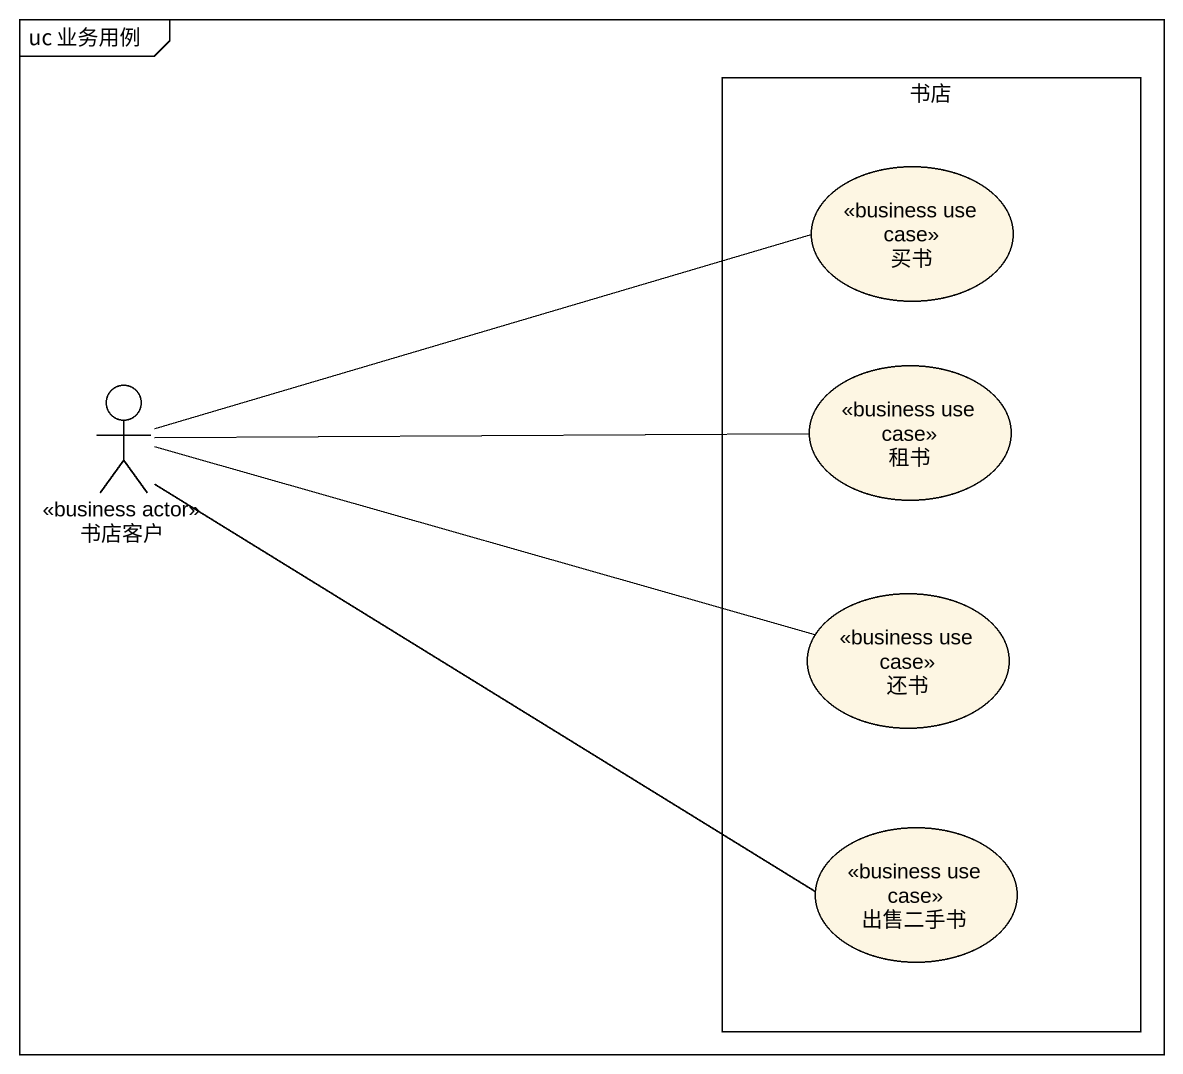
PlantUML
@startuml
mainframe uc 业务用例
rectangle 书店 {
  usecase 买书 <<business use case>>
  usecase 租书 <<business use case>>
  usecase 还书 <<business use case>>
  usecase 出售二手书 <<business use case>>
}
actor 书店客户 <<business actor>>
书店客户 -right- 买书
书店客户 -right- 租书
书店客户 -right- 还书
书店客户 -right- 出售二手书
@enduml
